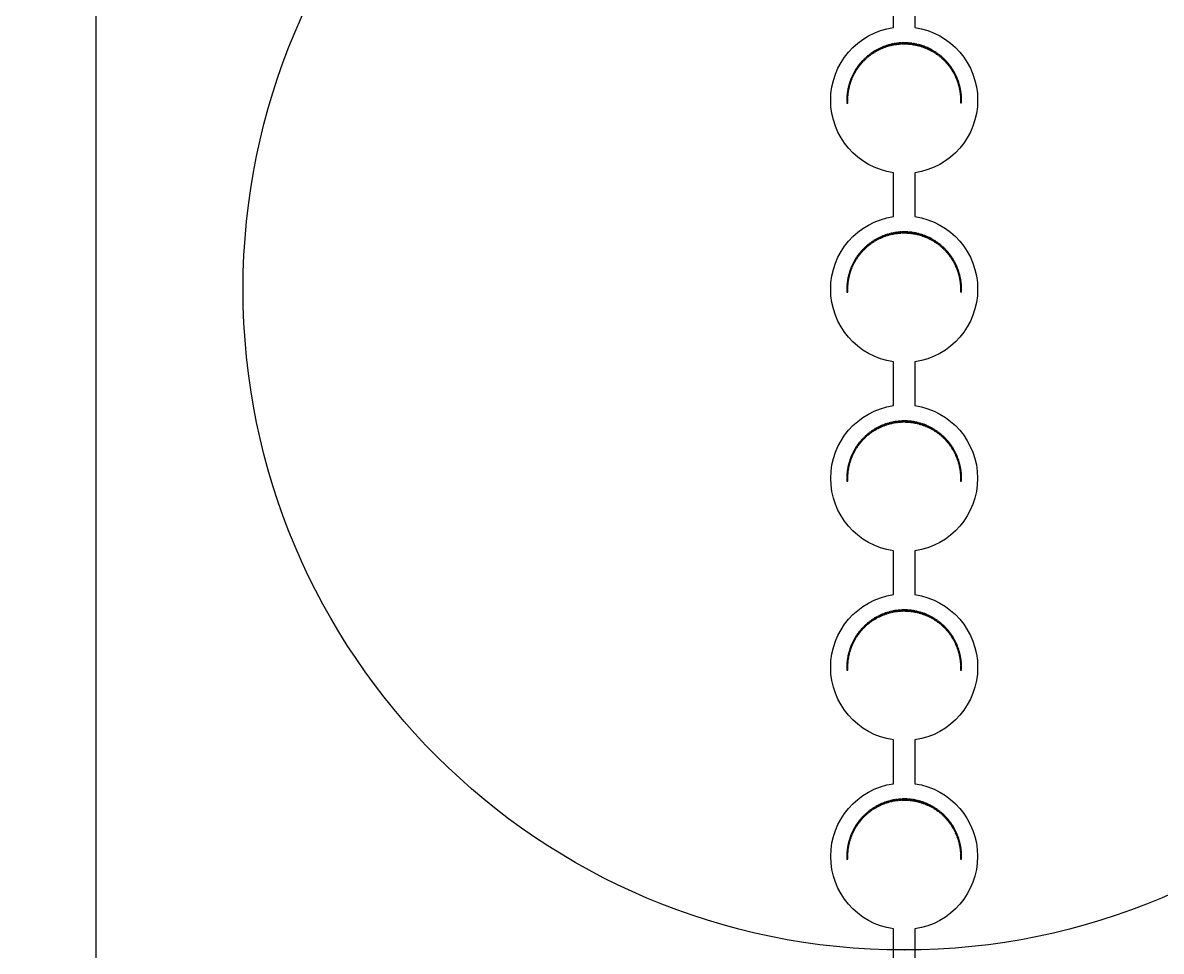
# Model space of a CAD drawing. Header units: inches. Extents: x -50 to 50, y -50 to 50.
# Drawn here: x -12 to 3.5, y 4 to 16.65 of the extents above; entities that cross this region are included whole.
import ezdxf

# ---------------------------------------------------------------- set-up
doc = ezdxf.new("R2010")
doc.units = ezdxf.units.IN
doc.header["$MEASUREMENT"] = 0

# ---------------------------------------------------------------- blocks, each defined once
blk = doc.blocks.new('*U33')
blk.add_lwpolyline([(0.781, -0.817), (0.781, -0.812), (0.766, -0.811), (0.766, -0.816), (0.781, -0.817)])
blk = doc.blocks.new('*U34')
at = {"color": 0, "linetype": 'ByBlock', "lineweight": -2, "transparency": 16777216}
for p, rotation in [((-106.977, -1.37), 92.76363844778466), ((-106.978, -1.36), 92.03053282972678), ((-106.978, -1.35), 91.29742721166934), ((-106.978, -1.34), 90.56432159361194), ((-106.978, -1.33), 89.83121597555404), ((-106.978, -1.32), 89.09811035749614), ((-106.978, -1.31), 88.36500473943921), ((-106.977, -1.3), 87.63189912138282), ((-106.977, -1.29), 86.8987935033259), ((-106.976, -1.28), 86.1656878852685), ((-106.976, -1.27), 85.43258226721107), ((-106.975, -1.26), 84.69947664915367), ((-106.974, -1.25), 83.96637103109576), ((-106.973, -1.24), 83.23326541303885), ((-106.971, -1.23), 82.50015979498195), ((-106.97, -1.221), 81.76705417692503), ((-106.969, -1.211), 81.03394855886812), ((-106.967, -1.201), 80.30084294081121), ((-106.965, -1.191), 79.5677373227543), ((-106.963, -1.181), 78.8346317046974), ((-106.961, -1.171), 78.10152608664048), ((-106.959, -1.162), 77.36842046858308), ((-106.957, -1.152), 76.63531485052516), ((-106.955, -1.142), 75.90220923246827), ((-106.952, -1.132), 75.16910361441084), ((-106.949, -1.123), 74.43599799635395), ((-106.947, -1.113), 73.70289237829653), ((-106.944, -1.104), 72.96978676023912), ((-106.941, -1.094), 72.23668114218171), ((-106.938, -1.085), 71.50357552412382), ((-106.934, -1.075), 70.7704699060654), ((-106.931, -1.066), 70.037364288008), ((-106.928, -1.056), 69.3042586699501), ((-106.924, -1.047), 68.57115305189218), ((-106.92, -1.038), 67.83804743383479), ((-106.917, -1.028), 67.10494181577688), ((-106.913, -1.019), 66.37183619771947), ((-106.909, -1.01), 65.63873057966305), ((-106.904, -1.001), 64.90562496160565), ((-106.9, -0.992), 64.17251934354725), ((-106.896, -0.983), 63.43941372548884), ((-106.891, -0.974), 62.70630810743094), ((-106.886, -0.965), 61.97320248937303), ((-106.882, -0.956), 61.24009687131563), ((-106.877, -0.948), 60.50699125325821), ((-106.872, -0.939), 59.77388563520131), ((-106.867, -0.93), 59.0407800171449), ((-106.862, -0.922), 58.30767439908749), ((-106.856, -0.913), 57.57456878102959), ((-106.851, -0.905), 56.84146316297218), ((-106.845, -0.897), 56.10835754491577), ((-106.84, -0.888), 55.37525192685787), ((-106.834, -0.88), 54.64214630879996), ((-106.828, -0.872), 53.90904069074206), ((-106.822, -0.864), 53.17593507268415), ((-106.816, -0.856), 52.44282945462624), ((-106.81, -0.848), 51.70972383656883), ((-106.804, -0.84), 50.97661821851193), ((-106.797, -0.833), 50.24351260045501), ((-106.791, -0.825), 49.51040698239711), ((-106.784, -0.817), 48.77730136433919), ((-106.778, -0.81), 48.04419574628228), ((-106.771, -0.803), 47.31109012822437), ((-106.764, -0.795), 46.57798451016648), ((-106.757, -0.788), 45.84487889210857), ((-106.75, -0.781), 45.11177327405068), ((-106.743, -0.774), 44.37866765599327), ((-106.736, -0.767), 43.64556203793536), ((-106.729, -0.76), 42.91245641987746), ((-106.721, -0.753), 42.17935080181955), ((-106.714, -0.747), 41.44624518376163), ((-106.706, -0.74), 40.71313956570373), ((-106.699, -0.734), 39.98003394764683), ((-106.691, -0.727), 39.24692832958892), ((-106.683, -0.721), 38.51382271153052), ((-106.675, -0.715), 37.78071709347311), ((-106.667, -0.709), 37.0476114754162), ((-106.659, -0.703), 36.31450585735881), ((-106.651, -0.697), 35.5814002393014), ((-106.643, -0.691), 34.84829462124348), ((-106.635, -0.685), 34.11518900318607), ((-106.627, -0.68), 33.38208338512819), ((-106.618, -0.674), 32.64897776707075), ((-106.61, -0.669), 31.91587214901386), ((-106.601, -0.664), 31.18276653095693), ((-106.593, -0.659), 30.44966091290004), ((-106.584, -0.654), 29.71655529484311), ((-106.575, -0.649), 28.98344967678523), ((-106.566, -0.644), 28.25034405867041), ((-106.558, -0.639), 27.51723844061301), ((-106.549, -0.635), 26.78413282255508), ((-106.54, -0.63), 26.05102720449767), ((-106.531, -0.626), 25.31792158644177), ((-106.522, -0.622), 24.58481596838436), ((-106.513, -0.618), 23.85171035032646), ((-106.503, -0.614), 23.11860473226955), ((-106.494, -0.61), 22.38549911421265), ((-106.485, -0.606), 21.65239349615571), ((-106.476, -0.602), 20.91928787809833), ((-106.466, -0.599), 20.18618226004092), ((-106.457, -0.596), 19.45307664198351), ((-106.447, -0.592), 18.71997102392558), ((-106.438, -0.589), 17.98686540586767), ((-106.428, -0.586), 17.25375978781079), ((-106.419, -0.583), 16.52065416975435), ((-106.409, -0.58), 15.78754855169748), ((-106.4, -0.578), 15.05444293363953), ((-106.39, -0.575), 14.32133731558164), ((-106.38, -0.573), 13.58823169752423), ((-106.37, -0.571), 12.85512607946684), ((-106.361, -0.568), 12.12202046140943), ((-106.351, -0.566), 11.38891484335203), ((-106.341, -0.564), 10.6558092252951), ((-106.331, -0.563), 9.922703607237699), ((-106.321, -0.561), 9.189597989180287), ((-106.311, -0.559), 8.456492371122893), ((-106.302, -0.558), 7.723386753065977), ((-106.292, -0.557), 6.99028113500854), ((-106.282, -0.556), 6.257175516950705), ((-106.272, -0.555), 5.524069898893213), ((-106.182, -0.551), 358.9261193363789), ((-106.172, -0.551), 358.1930137183214), ((-106.262, -0.554), 4.7909642808358), ((-106.252, -0.553), 4.057858662778916), ((-106.202, -0.551), 0.3923305724928487), ((-106.192, -0.551), 359.6592249544369), ((-106.242, -0.552), 3.324753044722432), ((-106.232, -0.552), 2.591647426665455), ((-106.222, -0.551), 1.858541808608113), ((-106.212, -0.551), 1.125436190550572), ((-106.004, -0.575), 345.7302182113497), ((-106.014, -0.573), 346.4633238294077), ((-106.023, -0.57), 347.1964294474651), ((-106.033, -0.568), 347.9295350655219), ((-106.043, -0.566), 348.6626406835788), ((-106.053, -0.564), 349.3957463016358), ((-106.063, -0.563), 350.1288519196932), ((-106.072, -0.561), 350.8619575377501), ((-106.082, -0.559), 351.595063155807), ((-106.092, -0.558), 352.3281687738644), ((-106.102, -0.557), 353.0612743919219), ((-106.112, -0.556), 353.7943800099793), ((-106.122, -0.554), 354.5274856280357), ((-106.132, -0.554), 355.2605912460926), ((-106.142, -0.553), 355.9936968641496), ((-106.152, -0.552), 356.7268024822065), ((-106.162, -0.552), 357.4599081002634), ((-105.845, -0.634), 333.2674227043167), ((-105.854, -0.63), 334.0005283223731), ((-105.863, -0.626), 334.7336339404296), ((-105.872, -0.621), 335.466739558486), ((-105.881, -0.617), 336.1998451766014), ((-105.89, -0.613), 336.9329507946592), ((-105.9, -0.61), 337.6660564127172), ((-105.909, -0.606), 338.3991620307747), ((-105.918, -0.602), 339.132267648832), ((-105.928, -0.599), 339.8653732668889), ((-105.937, -0.595), 340.5984788849453), ((-105.946, -0.592), 341.3315845030028), ((-105.956, -0.589), 342.0646901210607), ((-105.965, -0.586), 342.7977957391191), ((-105.975, -0.583), 343.530901357177), ((-105.985, -0.58), 344.2640069752344), ((-105.994, -0.578), 344.9971125932923), ((-105.687, -0.74), 319.338415961227), ((-105.695, -0.733), 320.0715215792844), ((-105.703, -0.727), 320.8046271973423), ((-105.71, -0.721), 321.5377328154001), ((-105.718, -0.714), 322.2708384334571), ((-105.726, -0.708), 323.0039440515146), ((-105.734, -0.702), 323.7370496695725), ((-105.742, -0.696), 324.4701552876303), ((-105.751, -0.691), 325.2032609056882), ((-105.759, -0.685), 325.9363665237461), ((-105.767, -0.679), 326.669472141804), ((-105.776, -0.674), 327.4025777598609), ((-105.784, -0.669), 328.1356833779179), ((-105.792, -0.663), 328.8687889959748), ((-105.801, -0.658), 329.6018946140321), ((-105.81, -0.653), 330.3350002320896), ((-105.818, -0.648), 331.068105850146), ((-105.827, -0.644), 331.8012114682034), ((-105.836, -0.639), 332.5343170862604), ((-105.517, -0.947), 299.5445642736695), ((-105.522, -0.938), 300.2776698917274), ((-105.527, -0.93), 301.0107755097853), ((-105.532, -0.921), 301.7438811278423), ((-105.537, -0.913), 302.4769867459001), ((-105.543, -0.904), 303.210092363957), ((-105.548, -0.896), 303.9431979820139), ((-105.554, -0.888), 304.6763036000713), ((-105.56, -0.88), 305.4094092181297), ((-105.565, -0.872), 306.1425148361876), ((-105.571, -0.863), 306.8756204542451), ((-105.577, -0.856), 307.608726072303), ((-105.584, -0.848), 308.3418316903604), ((-105.59, -0.84), 309.0749373084173), ((-105.596, -0.832), 309.8080429264742), ((-105.603, -0.824), 310.5411485445321), ((-105.609, -0.817), 311.274254162591), ((-105.616, -0.809), 312.0073597806489), ((-105.623, -0.802), 312.7404653987063), ((-105.629, -0.795), 313.4735710167643), ((-105.636, -0.788), 314.2066766348221), ((-105.643, -0.78), 314.93978225288), ((-105.65, -0.773), 315.6728878709379), ((-105.658, -0.766), 316.4059934889959), ((-105.665, -0.76), 317.1390991070538), ((-105.672, -0.753), 317.8722047251122), ((-105.68, -0.746), 318.6053103431701), ((-105.416, -1.369), 267.2879170790844), ((-105.415, -1.359), 268.0210226971423), ((-105.415, -1.349), 268.7541283151992), ((-105.415, -1.339), 269.4872339332561), ((-105.415, -1.329), 270.2203395513135), ((-105.415, -1.319), 270.9534451693714), ((-105.415, -1.309), 271.6865507874298), ((-105.416, -1.299), 272.4196564055449), ((-105.416, -1.289), 273.1527620236018), ((-105.417, -1.28), 273.8858676416592), ((-105.418, -1.27), 274.6189732597167), ((-105.418, -1.26), 275.3520788777745), ((-105.419, -1.25), 276.0851844958319), ((-105.421, -1.24), 276.8182901138893), ((-105.422, -1.23), 277.5513957319467), ((-105.423, -1.22), 278.2845013500042), ((-105.425, -1.21), 279.0176069680621), ((-105.426, -1.2), 279.750712586119), ((-105.428, -1.19), 280.4838182041753), ((-105.43, -1.18), 281.2169238222323), ((-105.432, -1.171), 281.9500294402892), ((-105.434, -1.161), 282.6831350583462), ((-105.436, -1.151), 283.416240676403), ((-105.439, -1.141), 284.1493462944599), ((-105.441, -1.132), 284.8824519125174), ((-105.444, -1.122), 285.6155575305743), ((-105.447, -1.112), 286.3486631486307), ((-105.449, -1.103), 287.0817687666876), ((-105.452, -1.093), 287.8148743847455), ((-105.456, -1.084), 288.5479800028024), ((-105.459, -1.074), 289.2810856208594), ((-105.462, -1.065), 290.0141912389177), ((-105.466, -1.056), 290.7472968569761), ((-105.469, -1.046), 291.480402475034), ((-105.473, -1.037), 292.2135080930914), ((-105.477, -1.028), 292.9466137111488), ((-105.481, -1.019), 293.6797193292067), ((-105.485, -1.009), 294.4128249472647), ((-105.489, -1), 295.1459305653225), ((-105.493, -0.991), 295.8790361833805), ((-105.498, -0.982), 296.6121418014379), ((-105.502, -0.973), 297.3452474194953), ((-105.507, -0.965), 298.0783530375542), ((-105.512, -0.956), 298.8114586556121)]:
    blk.add_blockref('*U33', p, dxfattribs=dict(at, rotation=rotation))
blk = doc.blocks.new('*U40')
blk.add_lwpolyline([(0.781, -0.817), (0.781, -0.812), (0.766, -0.811), (0.766, -0.816), (0.781, -0.817)])
blk = doc.blocks.new('*U41')
at = {"color": 0, "linetype": 'ByBlock', "lineweight": -2, "transparency": 16777216}
for p, rotation in [((-106.977, -1.37), 92.76363844778466), ((-106.978, -1.36), 92.03053282972678), ((-106.978, -1.35), 91.29742721166934), ((-106.978, -1.34), 90.56432159361194), ((-106.978, -1.33), 89.83121597555404), ((-106.978, -1.32), 89.09811035749614), ((-106.978, -1.31), 88.36500473943921), ((-106.977, -1.3), 87.63189912138282), ((-106.977, -1.29), 86.8987935033259), ((-106.976, -1.28), 86.1656878852685), ((-106.976, -1.27), 85.43258226721107), ((-106.975, -1.26), 84.69947664915367), ((-106.974, -1.25), 83.96637103109576), ((-106.973, -1.24), 83.23326541303885), ((-106.971, -1.23), 82.50015979498195), ((-106.97, -1.221), 81.76705417692503), ((-106.969, -1.211), 81.03394855886812), ((-106.967, -1.201), 80.30084294081121), ((-106.965, -1.191), 79.5677373227543), ((-106.963, -1.181), 78.8346317046974), ((-106.961, -1.171), 78.10152608664048), ((-106.959, -1.162), 77.36842046858308), ((-106.957, -1.152), 76.63531485052516), ((-106.955, -1.142), 75.90220923246827), ((-106.952, -1.132), 75.16910361441084), ((-106.949, -1.123), 74.43599799635395), ((-106.947, -1.113), 73.70289237829653), ((-106.944, -1.104), 72.96978676023912), ((-106.941, -1.094), 72.23668114218171), ((-106.938, -1.085), 71.50357552412382), ((-106.934, -1.075), 70.7704699060654), ((-106.931, -1.066), 70.037364288008), ((-106.928, -1.056), 69.3042586699501), ((-106.924, -1.047), 68.57115305189218), ((-106.92, -1.038), 67.83804743383479), ((-106.917, -1.028), 67.10494181577688), ((-106.913, -1.019), 66.37183619771947), ((-106.909, -1.01), 65.63873057966305), ((-106.904, -1.001), 64.90562496160565), ((-106.9, -0.992), 64.17251934354725), ((-106.896, -0.983), 63.43941372548884), ((-106.891, -0.974), 62.70630810743094), ((-106.886, -0.965), 61.97320248937303), ((-106.882, -0.956), 61.24009687131563), ((-106.877, -0.948), 60.50699125325821), ((-106.872, -0.939), 59.77388563520131), ((-106.867, -0.93), 59.0407800171449), ((-106.862, -0.922), 58.30767439908749), ((-106.856, -0.913), 57.57456878102959), ((-106.851, -0.905), 56.84146316297218), ((-106.845, -0.897), 56.10835754491577), ((-106.84, -0.888), 55.37525192685787), ((-106.834, -0.88), 54.64214630879996), ((-106.828, -0.872), 53.90904069074206), ((-106.822, -0.864), 53.17593507268415), ((-106.816, -0.856), 52.44282945462624), ((-106.81, -0.848), 51.70972383656883), ((-106.804, -0.84), 50.97661821851193), ((-106.797, -0.833), 50.24351260045501), ((-106.791, -0.825), 49.51040698239711), ((-106.784, -0.817), 48.77730136433919), ((-106.778, -0.81), 48.04419574628228), ((-106.771, -0.803), 47.31109012822437), ((-106.764, -0.795), 46.57798451016648), ((-106.757, -0.788), 45.84487889210857), ((-106.75, -0.781), 45.11177327405068), ((-106.743, -0.774), 44.37866765599327), ((-106.736, -0.767), 43.64556203793536), ((-106.729, -0.76), 42.91245641987746), ((-106.721, -0.753), 42.17935080181955), ((-106.714, -0.747), 41.44624518376163), ((-106.706, -0.74), 40.71313956570373), ((-106.699, -0.734), 39.98003394764683), ((-106.691, -0.727), 39.24692832958892), ((-106.683, -0.721), 38.51382271153052), ((-106.675, -0.715), 37.78071709347311), ((-106.667, -0.709), 37.0476114754162), ((-106.659, -0.703), 36.31450585735881), ((-106.651, -0.697), 35.5814002393014), ((-106.643, -0.691), 34.84829462124348), ((-106.635, -0.685), 34.11518900318607), ((-106.627, -0.68), 33.38208338512819), ((-106.618, -0.674), 32.64897776707075), ((-106.61, -0.669), 31.91587214901386), ((-106.601, -0.664), 31.18276653095693), ((-106.593, -0.659), 30.44966091290004), ((-106.584, -0.654), 29.71655529484311), ((-106.575, -0.649), 28.98344967678523), ((-106.566, -0.644), 28.25034405867041), ((-106.558, -0.639), 27.51723844061301), ((-106.549, -0.635), 26.78413282255508), ((-106.54, -0.63), 26.05102720449767), ((-106.531, -0.626), 25.31792158644177), ((-106.522, -0.622), 24.58481596838436), ((-106.513, -0.618), 23.85171035032646), ((-106.503, -0.614), 23.11860473226955), ((-106.494, -0.61), 22.38549911421265), ((-106.485, -0.606), 21.65239349615571), ((-106.476, -0.602), 20.91928787809833), ((-106.466, -0.599), 20.18618226004092), ((-106.457, -0.596), 19.45307664198351), ((-106.447, -0.592), 18.71997102392558), ((-106.438, -0.589), 17.98686540586767), ((-106.428, -0.586), 17.25375978781079), ((-106.419, -0.583), 16.52065416975435), ((-106.409, -0.58), 15.78754855169748), ((-106.4, -0.578), 15.05444293363953), ((-106.39, -0.575), 14.32133731558164), ((-106.38, -0.573), 13.58823169752423), ((-106.37, -0.571), 12.85512607946684), ((-106.361, -0.568), 12.12202046140943), ((-106.351, -0.566), 11.38891484335203), ((-106.341, -0.564), 10.6558092252951), ((-106.331, -0.563), 9.922703607237699), ((-106.321, -0.561), 9.189597989180287), ((-106.311, -0.559), 8.456492371122893), ((-106.302, -0.558), 7.723386753065977), ((-106.292, -0.557), 6.99028113500854), ((-106.282, -0.556), 6.257175516950705), ((-106.272, -0.555), 5.524069898893213), ((-106.182, -0.551), 358.9261193363789), ((-106.172, -0.551), 358.1930137183214), ((-106.262, -0.554), 4.7909642808358), ((-106.252, -0.553), 4.057858662778916), ((-106.202, -0.551), 0.3923305724928487), ((-106.192, -0.551), 359.6592249544369), ((-106.242, -0.552), 3.324753044722432), ((-106.232, -0.552), 2.591647426665455), ((-106.222, -0.551), 1.858541808608113), ((-106.212, -0.551), 1.125436190550572), ((-106.004, -0.575), 345.7302182113497), ((-106.014, -0.573), 346.4633238294077), ((-106.023, -0.57), 347.1964294474651), ((-106.033, -0.568), 347.9295350655219), ((-106.043, -0.566), 348.6626406835788), ((-106.053, -0.564), 349.3957463016358), ((-106.063, -0.563), 350.1288519196932), ((-106.072, -0.561), 350.8619575377501), ((-106.082, -0.559), 351.595063155807), ((-106.092, -0.558), 352.3281687738644), ((-106.102, -0.557), 353.0612743919219), ((-106.112, -0.556), 353.7943800099793), ((-106.122, -0.554), 354.5274856280357), ((-106.132, -0.554), 355.2605912460926), ((-106.142, -0.553), 355.9936968641496), ((-106.152, -0.552), 356.7268024822065), ((-106.162, -0.552), 357.4599081002634), ((-105.845, -0.634), 333.2674227043167), ((-105.854, -0.63), 334.0005283223731), ((-105.863, -0.626), 334.7336339404296), ((-105.872, -0.621), 335.466739558486), ((-105.881, -0.617), 336.1998451766014), ((-105.89, -0.613), 336.9329507946592), ((-105.9, -0.61), 337.6660564127172), ((-105.909, -0.606), 338.3991620307747), ((-105.918, -0.602), 339.132267648832), ((-105.928, -0.599), 339.8653732668889), ((-105.937, -0.595), 340.5984788849453), ((-105.946, -0.592), 341.3315845030028), ((-105.956, -0.589), 342.0646901210607), ((-105.965, -0.586), 342.7977957391191), ((-105.975, -0.583), 343.530901357177), ((-105.985, -0.58), 344.2640069752344), ((-105.994, -0.578), 344.9971125932923), ((-105.687, -0.74), 319.338415961227), ((-105.695, -0.733), 320.0715215792844), ((-105.703, -0.727), 320.8046271973423), ((-105.71, -0.721), 321.5377328154001), ((-105.718, -0.714), 322.2708384334571), ((-105.726, -0.708), 323.0039440515146), ((-105.734, -0.702), 323.7370496695725), ((-105.742, -0.696), 324.4701552876303), ((-105.751, -0.691), 325.2032609056882), ((-105.759, -0.685), 325.9363665237461), ((-105.767, -0.679), 326.669472141804), ((-105.776, -0.674), 327.4025777598609), ((-105.784, -0.669), 328.1356833779179), ((-105.792, -0.663), 328.8687889959748), ((-105.801, -0.658), 329.6018946140321), ((-105.81, -0.653), 330.3350002320896), ((-105.818, -0.648), 331.068105850146), ((-105.827, -0.644), 331.8012114682034), ((-105.836, -0.639), 332.5343170862604), ((-105.517, -0.947), 299.5445642736695), ((-105.522, -0.938), 300.2776698917274), ((-105.527, -0.93), 301.0107755097853), ((-105.532, -0.921), 301.7438811278423), ((-105.537, -0.913), 302.4769867459001), ((-105.543, -0.904), 303.210092363957), ((-105.548, -0.896), 303.9431979820139), ((-105.554, -0.888), 304.6763036000713), ((-105.56, -0.88), 305.4094092181297), ((-105.565, -0.872), 306.1425148361876), ((-105.571, -0.863), 306.8756204542451), ((-105.577, -0.856), 307.608726072303), ((-105.584, -0.848), 308.3418316903604), ((-105.59, -0.84), 309.0749373084173), ((-105.596, -0.832), 309.8080429264742), ((-105.603, -0.824), 310.5411485445321), ((-105.609, -0.817), 311.274254162591), ((-105.616, -0.809), 312.0073597806489), ((-105.623, -0.802), 312.7404653987063), ((-105.629, -0.795), 313.4735710167643), ((-105.636, -0.788), 314.2066766348221), ((-105.643, -0.78), 314.93978225288), ((-105.65, -0.773), 315.6728878709379), ((-105.658, -0.766), 316.4059934889959), ((-105.665, -0.76), 317.1390991070538), ((-105.672, -0.753), 317.8722047251122), ((-105.68, -0.746), 318.6053103431701), ((-105.416, -1.369), 267.2879170790844), ((-105.415, -1.359), 268.0210226971423), ((-105.415, -1.349), 268.7541283151992), ((-105.415, -1.339), 269.4872339332561), ((-105.415, -1.329), 270.2203395513135), ((-105.415, -1.319), 270.9534451693714), ((-105.415, -1.309), 271.6865507874298), ((-105.416, -1.299), 272.4196564055449), ((-105.416, -1.289), 273.1527620236018), ((-105.417, -1.28), 273.8858676416592), ((-105.418, -1.27), 274.6189732597167), ((-105.418, -1.26), 275.3520788777745), ((-105.419, -1.25), 276.0851844958319), ((-105.421, -1.24), 276.8182901138893), ((-105.422, -1.23), 277.5513957319467), ((-105.423, -1.22), 278.2845013500042), ((-105.425, -1.21), 279.0176069680621), ((-105.426, -1.2), 279.750712586119), ((-105.428, -1.19), 280.4838182041753), ((-105.43, -1.18), 281.2169238222323), ((-105.432, -1.171), 281.9500294402892), ((-105.434, -1.161), 282.6831350583462), ((-105.436, -1.151), 283.416240676403), ((-105.439, -1.141), 284.1493462944599), ((-105.441, -1.132), 284.8824519125174), ((-105.444, -1.122), 285.6155575305743), ((-105.447, -1.112), 286.3486631486307), ((-105.449, -1.103), 287.0817687666876), ((-105.452, -1.093), 287.8148743847455), ((-105.456, -1.084), 288.5479800028024), ((-105.459, -1.074), 289.2810856208594), ((-105.462, -1.065), 290.0141912389177), ((-105.466, -1.056), 290.7472968569761), ((-105.469, -1.046), 291.480402475034), ((-105.473, -1.037), 292.2135080930914), ((-105.477, -1.028), 292.9466137111488), ((-105.481, -1.019), 293.6797193292067), ((-105.485, -1.009), 294.4128249472647), ((-105.489, -1), 295.1459305653225), ((-105.493, -0.991), 295.8790361833805), ((-105.498, -0.982), 296.6121418014379), ((-105.502, -0.973), 297.3452474194953), ((-105.507, -0.965), 298.0783530375542), ((-105.512, -0.956), 298.8114586556121)]:
    blk.add_blockref('*U40', p, dxfattribs=dict(at, rotation=rotation))
blk = doc.blocks.new('*U48')
blk.add_lwpolyline([(0.781, -0.817), (0.781, -0.812), (0.766, -0.811), (0.766, -0.816), (0.781, -0.817)])
blk = doc.blocks.new('*U50')
at = {"color": 0, "linetype": 'ByBlock', "lineweight": -2, "transparency": 16777216}
for p, rotation in [((-106.977, -1.37), 92.76363844778466), ((-106.978, -1.36), 92.03053282972678), ((-106.978, -1.35), 91.29742721166934), ((-106.978, -1.34), 90.56432159361194), ((-106.978, -1.33), 89.83121597555404), ((-106.978, -1.32), 89.09811035749614), ((-106.978, -1.31), 88.36500473943921), ((-106.977, -1.3), 87.63189912138282), ((-106.977, -1.29), 86.8987935033259), ((-106.976, -1.28), 86.1656878852685), ((-106.976, -1.27), 85.43258226721107), ((-106.975, -1.26), 84.69947664915367), ((-106.974, -1.25), 83.96637103109576), ((-106.973, -1.24), 83.23326541303885), ((-106.971, -1.23), 82.50015979498195), ((-106.97, -1.221), 81.76705417692503), ((-106.969, -1.211), 81.03394855886812), ((-106.967, -1.201), 80.30084294081121), ((-106.965, -1.191), 79.5677373227543), ((-106.963, -1.181), 78.8346317046974), ((-106.961, -1.171), 78.10152608664048), ((-106.959, -1.162), 77.36842046858308), ((-106.957, -1.152), 76.63531485052516), ((-106.955, -1.142), 75.90220923246827), ((-106.952, -1.132), 75.16910361441084), ((-106.949, -1.123), 74.43599799635395), ((-106.947, -1.113), 73.70289237829653), ((-106.944, -1.104), 72.96978676023912), ((-106.941, -1.094), 72.23668114218171), ((-106.938, -1.085), 71.50357552412382), ((-106.934, -1.075), 70.7704699060654), ((-106.931, -1.066), 70.037364288008), ((-106.928, -1.056), 69.3042586699501), ((-106.924, -1.047), 68.57115305189218), ((-106.92, -1.038), 67.83804743383479), ((-106.917, -1.028), 67.10494181577688), ((-106.913, -1.019), 66.37183619771947), ((-106.909, -1.01), 65.63873057966305), ((-106.904, -1.001), 64.90562496160565), ((-106.9, -0.992), 64.17251934354725), ((-106.896, -0.983), 63.43941372548884), ((-106.891, -0.974), 62.70630810743094), ((-106.886, -0.965), 61.97320248937303), ((-106.882, -0.956), 61.24009687131563), ((-106.877, -0.948), 60.50699125325821), ((-106.872, -0.939), 59.77388563520131), ((-106.867, -0.93), 59.0407800171449), ((-106.862, -0.922), 58.30767439908749), ((-106.856, -0.913), 57.57456878102959), ((-106.851, -0.905), 56.84146316297218), ((-106.845, -0.897), 56.10835754491577), ((-106.84, -0.888), 55.37525192685787), ((-106.834, -0.88), 54.64214630879996), ((-106.828, -0.872), 53.90904069074206), ((-106.822, -0.864), 53.17593507268415), ((-106.816, -0.856), 52.44282945462624), ((-106.81, -0.848), 51.70972383656883), ((-106.804, -0.84), 50.97661821851193), ((-106.797, -0.833), 50.24351260045501), ((-106.791, -0.825), 49.51040698239711), ((-106.784, -0.817), 48.77730136433919), ((-106.778, -0.81), 48.04419574628228), ((-106.771, -0.803), 47.31109012822437), ((-106.764, -0.795), 46.57798451016648), ((-106.757, -0.788), 45.84487889210857), ((-106.75, -0.781), 45.11177327405068), ((-106.743, -0.774), 44.37866765599327), ((-106.736, -0.767), 43.64556203793536), ((-106.729, -0.76), 42.91245641987746), ((-106.721, -0.753), 42.17935080181955), ((-106.714, -0.747), 41.44624518376163), ((-106.706, -0.74), 40.71313956570373), ((-106.699, -0.734), 39.98003394764683), ((-106.691, -0.727), 39.24692832958892), ((-106.683, -0.721), 38.51382271153052), ((-106.675, -0.715), 37.78071709347311), ((-106.667, -0.709), 37.0476114754162), ((-106.659, -0.703), 36.31450585735881), ((-106.651, -0.697), 35.5814002393014), ((-106.643, -0.691), 34.84829462124348), ((-106.635, -0.685), 34.11518900318607), ((-106.627, -0.68), 33.38208338512819), ((-106.618, -0.674), 32.64897776707075), ((-106.61, -0.669), 31.91587214901386), ((-106.601, -0.664), 31.18276653095693), ((-106.593, -0.659), 30.44966091290004), ((-106.584, -0.654), 29.71655529484311), ((-106.575, -0.649), 28.98344967678523), ((-106.566, -0.644), 28.25034405867041), ((-106.558, -0.639), 27.51723844061301), ((-106.549, -0.635), 26.78413282255508), ((-106.54, -0.63), 26.05102720449767), ((-106.531, -0.626), 25.31792158644177), ((-106.522, -0.622), 24.58481596838436), ((-106.513, -0.618), 23.85171035032646), ((-106.503, -0.614), 23.11860473226955), ((-106.494, -0.61), 22.38549911421265), ((-106.485, -0.606), 21.65239349615571), ((-106.476, -0.602), 20.91928787809833), ((-106.466, -0.599), 20.18618226004092), ((-106.457, -0.596), 19.45307664198351), ((-106.447, -0.592), 18.71997102392558), ((-106.438, -0.589), 17.98686540586767), ((-106.428, -0.586), 17.25375978781079), ((-106.419, -0.583), 16.52065416975435), ((-106.409, -0.58), 15.78754855169748), ((-106.4, -0.578), 15.05444293363953), ((-106.39, -0.575), 14.32133731558164), ((-106.38, -0.573), 13.58823169752423), ((-106.37, -0.571), 12.85512607946684), ((-106.361, -0.568), 12.12202046140943), ((-106.351, -0.566), 11.38891484335203), ((-106.341, -0.564), 10.6558092252951), ((-106.331, -0.563), 9.922703607237699), ((-106.321, -0.561), 9.189597989180287), ((-106.311, -0.559), 8.456492371122893), ((-106.302, -0.558), 7.723386753065977), ((-106.292, -0.557), 6.99028113500854), ((-106.282, -0.556), 6.257175516950705), ((-106.272, -0.555), 5.524069898893213), ((-106.182, -0.551), 358.9261193363789), ((-106.172, -0.551), 358.1930137183214), ((-106.262, -0.554), 4.7909642808358), ((-106.252, -0.553), 4.057858662778916), ((-106.202, -0.551), 0.3923305724928487), ((-106.192, -0.551), 359.6592249544369), ((-106.242, -0.552), 3.324753044722432), ((-106.232, -0.552), 2.591647426665455), ((-106.222, -0.551), 1.858541808608113), ((-106.212, -0.551), 1.125436190550572), ((-106.004, -0.575), 345.7302182113497), ((-106.014, -0.573), 346.4633238294077), ((-106.023, -0.57), 347.1964294474651), ((-106.033, -0.568), 347.9295350655219), ((-106.043, -0.566), 348.6626406835788), ((-106.053, -0.564), 349.3957463016358), ((-106.063, -0.563), 350.1288519196932), ((-106.072, -0.561), 350.8619575377501), ((-106.082, -0.559), 351.595063155807), ((-106.092, -0.558), 352.3281687738644), ((-106.102, -0.557), 353.0612743919219), ((-106.112, -0.556), 353.7943800099793), ((-106.122, -0.554), 354.5274856280357), ((-106.132, -0.554), 355.2605912460926), ((-106.142, -0.553), 355.9936968641496), ((-106.152, -0.552), 356.7268024822065), ((-106.162, -0.552), 357.4599081002634), ((-105.845, -0.634), 333.2674227043167), ((-105.854, -0.63), 334.0005283223731), ((-105.863, -0.626), 334.7336339404296), ((-105.872, -0.621), 335.466739558486), ((-105.881, -0.617), 336.1998451766014), ((-105.89, -0.613), 336.9329507946592), ((-105.9, -0.61), 337.6660564127172), ((-105.909, -0.606), 338.3991620307747), ((-105.918, -0.602), 339.132267648832), ((-105.928, -0.599), 339.8653732668889), ((-105.937, -0.595), 340.5984788849453), ((-105.946, -0.592), 341.3315845030028), ((-105.956, -0.589), 342.0646901210607), ((-105.965, -0.586), 342.7977957391191), ((-105.975, -0.583), 343.530901357177), ((-105.985, -0.58), 344.2640069752344), ((-105.994, -0.578), 344.9971125932923), ((-105.687, -0.74), 319.338415961227), ((-105.695, -0.733), 320.0715215792844), ((-105.703, -0.727), 320.8046271973423), ((-105.71, -0.721), 321.5377328154001), ((-105.718, -0.714), 322.2708384334571), ((-105.726, -0.708), 323.0039440515146), ((-105.734, -0.702), 323.7370496695725), ((-105.742, -0.696), 324.4701552876303), ((-105.751, -0.691), 325.2032609056882), ((-105.759, -0.685), 325.9363665237461), ((-105.767, -0.679), 326.669472141804), ((-105.776, -0.674), 327.4025777598609), ((-105.784, -0.669), 328.1356833779179), ((-105.792, -0.663), 328.8687889959748), ((-105.801, -0.658), 329.6018946140321), ((-105.81, -0.653), 330.3350002320896), ((-105.818, -0.648), 331.068105850146), ((-105.827, -0.644), 331.8012114682034), ((-105.836, -0.639), 332.5343170862604), ((-105.517, -0.947), 299.5445642736695), ((-105.522, -0.938), 300.2776698917274), ((-105.527, -0.93), 301.0107755097853), ((-105.532, -0.921), 301.7438811278423), ((-105.537, -0.913), 302.4769867459001), ((-105.543, -0.904), 303.210092363957), ((-105.548, -0.896), 303.9431979820139), ((-105.554, -0.888), 304.6763036000713), ((-105.56, -0.88), 305.4094092181297), ((-105.565, -0.872), 306.1425148361876), ((-105.571, -0.863), 306.8756204542451), ((-105.577, -0.856), 307.608726072303), ((-105.584, -0.848), 308.3418316903604), ((-105.59, -0.84), 309.0749373084173), ((-105.596, -0.832), 309.8080429264742), ((-105.603, -0.824), 310.5411485445321), ((-105.609, -0.817), 311.274254162591), ((-105.616, -0.809), 312.0073597806489), ((-105.623, -0.802), 312.7404653987063), ((-105.629, -0.795), 313.4735710167643), ((-105.636, -0.788), 314.2066766348221), ((-105.643, -0.78), 314.93978225288), ((-105.65, -0.773), 315.6728878709379), ((-105.658, -0.766), 316.4059934889959), ((-105.665, -0.76), 317.1390991070538), ((-105.672, -0.753), 317.8722047251122), ((-105.68, -0.746), 318.6053103431701), ((-105.416, -1.369), 267.2879170790844), ((-105.415, -1.359), 268.0210226971423), ((-105.415, -1.349), 268.7541283151992), ((-105.415, -1.339), 269.4872339332561), ((-105.415, -1.329), 270.2203395513135), ((-105.415, -1.319), 270.9534451693714), ((-105.415, -1.309), 271.6865507874298), ((-105.416, -1.299), 272.4196564055449), ((-105.416, -1.289), 273.1527620236018), ((-105.417, -1.28), 273.8858676416592), ((-105.418, -1.27), 274.6189732597167), ((-105.418, -1.26), 275.3520788777745), ((-105.419, -1.25), 276.0851844958319), ((-105.421, -1.24), 276.8182901138893), ((-105.422, -1.23), 277.5513957319467), ((-105.423, -1.22), 278.2845013500042), ((-105.425, -1.21), 279.0176069680621), ((-105.426, -1.2), 279.750712586119), ((-105.428, -1.19), 280.4838182041753), ((-105.43, -1.18), 281.2169238222323), ((-105.432, -1.171), 281.9500294402892), ((-105.434, -1.161), 282.6831350583462), ((-105.436, -1.151), 283.416240676403), ((-105.439, -1.141), 284.1493462944599), ((-105.441, -1.132), 284.8824519125174), ((-105.444, -1.122), 285.6155575305743), ((-105.447, -1.112), 286.3486631486307), ((-105.449, -1.103), 287.0817687666876), ((-105.452, -1.093), 287.8148743847455), ((-105.456, -1.084), 288.5479800028024), ((-105.459, -1.074), 289.2810856208594), ((-105.462, -1.065), 290.0141912389177), ((-105.466, -1.056), 290.7472968569761), ((-105.469, -1.046), 291.480402475034), ((-105.473, -1.037), 292.2135080930914), ((-105.477, -1.028), 292.9466137111488), ((-105.481, -1.019), 293.6797193292067), ((-105.485, -1.009), 294.4128249472647), ((-105.489, -1), 295.1459305653225), ((-105.493, -0.991), 295.8790361833805), ((-105.498, -0.982), 296.6121418014379), ((-105.502, -0.973), 297.3452474194953), ((-105.507, -0.965), 298.0783530375542), ((-105.512, -0.956), 298.8114586556121)]:
    blk.add_blockref('*U48', p, dxfattribs=dict(at, rotation=rotation))
blk = doc.blocks.new('*U51')
blk.add_lwpolyline([(0.781, -0.817), (0.781, -0.812), (0.766, -0.811), (0.766, -0.816), (0.781, -0.817)])
blk = doc.blocks.new('*U52')
at = {"color": 0, "linetype": 'ByBlock', "lineweight": -2, "transparency": 16777216}
for p, rotation in [((-106.977, -1.37), 92.76363844778466), ((-106.978, -1.36), 92.03053282972678), ((-106.978, -1.35), 91.29742721166934), ((-106.978, -1.34), 90.56432159361194), ((-106.978, -1.33), 89.83121597555404), ((-106.978, -1.32), 89.09811035749614), ((-106.978, -1.31), 88.36500473943921), ((-106.977, -1.3), 87.63189912138282), ((-106.977, -1.29), 86.8987935033259), ((-106.976, -1.28), 86.1656878852685), ((-106.976, -1.27), 85.43258226721107), ((-106.975, -1.26), 84.69947664915367), ((-106.974, -1.25), 83.96637103109576), ((-106.973, -1.24), 83.23326541303885), ((-106.971, -1.23), 82.50015979498195), ((-106.97, -1.221), 81.76705417692503), ((-106.969, -1.211), 81.03394855886812), ((-106.967, -1.201), 80.30084294081121), ((-106.965, -1.191), 79.5677373227543), ((-106.963, -1.181), 78.8346317046974), ((-106.961, -1.171), 78.10152608664048), ((-106.959, -1.162), 77.36842046858308), ((-106.957, -1.152), 76.63531485052516), ((-106.955, -1.142), 75.90220923246827), ((-106.952, -1.132), 75.16910361441084), ((-106.949, -1.123), 74.43599799635395), ((-106.947, -1.113), 73.70289237829653), ((-106.944, -1.104), 72.96978676023912), ((-106.941, -1.094), 72.23668114218171), ((-106.938, -1.085), 71.50357552412382), ((-106.934, -1.075), 70.7704699060654), ((-106.931, -1.066), 70.037364288008), ((-106.928, -1.056), 69.3042586699501), ((-106.924, -1.047), 68.57115305189218), ((-106.92, -1.038), 67.83804743383479), ((-106.917, -1.028), 67.10494181577688), ((-106.913, -1.019), 66.37183619771947), ((-106.909, -1.01), 65.63873057966305), ((-106.904, -1.001), 64.90562496160565), ((-106.9, -0.992), 64.17251934354725), ((-106.896, -0.983), 63.43941372548884), ((-106.891, -0.974), 62.70630810743094), ((-106.886, -0.965), 61.97320248937303), ((-106.882, -0.956), 61.24009687131563), ((-106.877, -0.948), 60.50699125325821), ((-106.872, -0.939), 59.77388563520131), ((-106.867, -0.93), 59.0407800171449), ((-106.862, -0.922), 58.30767439908749), ((-106.856, -0.913), 57.57456878102959), ((-106.851, -0.905), 56.84146316297218), ((-106.845, -0.897), 56.10835754491577), ((-106.84, -0.888), 55.37525192685787), ((-106.834, -0.88), 54.64214630879996), ((-106.828, -0.872), 53.90904069074206), ((-106.822, -0.864), 53.17593507268415), ((-106.816, -0.856), 52.44282945462624), ((-106.81, -0.848), 51.70972383656883), ((-106.804, -0.84), 50.97661821851193), ((-106.797, -0.833), 50.24351260045501), ((-106.791, -0.825), 49.51040698239711), ((-106.784, -0.817), 48.77730136433919), ((-106.778, -0.81), 48.04419574628228), ((-106.771, -0.803), 47.31109012822437), ((-106.764, -0.795), 46.57798451016648), ((-106.757, -0.788), 45.84487889210857), ((-106.75, -0.781), 45.11177327405068), ((-106.743, -0.774), 44.37866765599327), ((-106.736, -0.767), 43.64556203793536), ((-106.729, -0.76), 42.91245641987746), ((-106.721, -0.753), 42.17935080181955), ((-106.714, -0.747), 41.44624518376163), ((-106.706, -0.74), 40.71313956570373), ((-106.699, -0.734), 39.98003394764683), ((-106.691, -0.727), 39.24692832958892), ((-106.683, -0.721), 38.51382271153052), ((-106.675, -0.715), 37.78071709347311), ((-106.667, -0.709), 37.0476114754162), ((-106.659, -0.703), 36.31450585735881), ((-106.651, -0.697), 35.5814002393014), ((-106.643, -0.691), 34.84829462124348), ((-106.635, -0.685), 34.11518900318607), ((-106.627, -0.68), 33.38208338512819), ((-106.618, -0.674), 32.64897776707075), ((-106.61, -0.669), 31.91587214901386), ((-106.601, -0.664), 31.18276653095693), ((-106.593, -0.659), 30.44966091290004), ((-106.584, -0.654), 29.71655529484311), ((-106.575, -0.649), 28.98344967678523), ((-106.566, -0.644), 28.25034405867041), ((-106.558, -0.639), 27.51723844061301), ((-106.549, -0.635), 26.78413282255508), ((-106.54, -0.63), 26.05102720449767), ((-106.531, -0.626), 25.31792158644177), ((-106.522, -0.622), 24.58481596838436), ((-106.513, -0.618), 23.85171035032646), ((-106.503, -0.614), 23.11860473226955), ((-106.494, -0.61), 22.38549911421265), ((-106.485, -0.606), 21.65239349615571), ((-106.476, -0.602), 20.91928787809833), ((-106.466, -0.599), 20.18618226004092), ((-106.457, -0.596), 19.45307664198351), ((-106.447, -0.592), 18.71997102392558), ((-106.438, -0.589), 17.98686540586767), ((-106.428, -0.586), 17.25375978781079), ((-106.419, -0.583), 16.52065416975435), ((-106.409, -0.58), 15.78754855169748), ((-106.4, -0.578), 15.05444293363953), ((-106.39, -0.575), 14.32133731558164), ((-106.38, -0.573), 13.58823169752423), ((-106.37, -0.571), 12.85512607946684), ((-106.361, -0.568), 12.12202046140943), ((-106.351, -0.566), 11.38891484335203), ((-106.341, -0.564), 10.6558092252951), ((-106.331, -0.563), 9.922703607237699), ((-106.321, -0.561), 9.189597989180287), ((-106.311, -0.559), 8.456492371122893), ((-106.302, -0.558), 7.723386753065977), ((-106.292, -0.557), 6.99028113500854), ((-106.282, -0.556), 6.257175516950705), ((-106.272, -0.555), 5.524069898893213), ((-106.182, -0.551), 358.9261193363789), ((-106.172, -0.551), 358.1930137183214), ((-106.262, -0.554), 4.7909642808358), ((-106.252, -0.553), 4.057858662778916), ((-106.202, -0.551), 0.3923305724928487), ((-106.192, -0.551), 359.6592249544369), ((-106.242, -0.552), 3.324753044722432), ((-106.232, -0.552), 2.591647426665455), ((-106.222, -0.551), 1.858541808608113), ((-106.212, -0.551), 1.125436190550572), ((-106.004, -0.575), 345.7302182113497), ((-106.014, -0.573), 346.4633238294077), ((-106.023, -0.57), 347.1964294474651), ((-106.033, -0.568), 347.9295350655219), ((-106.043, -0.566), 348.6626406835788), ((-106.053, -0.564), 349.3957463016358), ((-106.063, -0.563), 350.1288519196932), ((-106.072, -0.561), 350.8619575377501), ((-106.082, -0.559), 351.595063155807), ((-106.092, -0.558), 352.3281687738644), ((-106.102, -0.557), 353.0612743919219), ((-106.112, -0.556), 353.7943800099793), ((-106.122, -0.554), 354.5274856280357), ((-106.132, -0.554), 355.2605912460926), ((-106.142, -0.553), 355.9936968641496), ((-106.152, -0.552), 356.7268024822065), ((-106.162, -0.552), 357.4599081002634), ((-105.845, -0.634), 333.2674227043167), ((-105.854, -0.63), 334.0005283223731), ((-105.863, -0.626), 334.7336339404296), ((-105.872, -0.621), 335.466739558486), ((-105.881, -0.617), 336.1998451766014), ((-105.89, -0.613), 336.9329507946592), ((-105.9, -0.61), 337.6660564127172), ((-105.909, -0.606), 338.3991620307747), ((-105.918, -0.602), 339.132267648832), ((-105.928, -0.599), 339.8653732668889), ((-105.937, -0.595), 340.5984788849453), ((-105.946, -0.592), 341.3315845030028), ((-105.956, -0.589), 342.0646901210607), ((-105.965, -0.586), 342.7977957391191), ((-105.975, -0.583), 343.530901357177), ((-105.985, -0.58), 344.2640069752344), ((-105.994, -0.578), 344.9971125932923), ((-105.687, -0.74), 319.338415961227), ((-105.695, -0.733), 320.0715215792844), ((-105.703, -0.727), 320.8046271973423), ((-105.71, -0.721), 321.5377328154001), ((-105.718, -0.714), 322.2708384334571), ((-105.726, -0.708), 323.0039440515146), ((-105.734, -0.702), 323.7370496695725), ((-105.742, -0.696), 324.4701552876303), ((-105.751, -0.691), 325.2032609056882), ((-105.759, -0.685), 325.9363665237461), ((-105.767, -0.679), 326.669472141804), ((-105.776, -0.674), 327.4025777598609), ((-105.784, -0.669), 328.1356833779179), ((-105.792, -0.663), 328.8687889959748), ((-105.801, -0.658), 329.6018946140321), ((-105.81, -0.653), 330.3350002320896), ((-105.818, -0.648), 331.068105850146), ((-105.827, -0.644), 331.8012114682034), ((-105.836, -0.639), 332.5343170862604), ((-105.517, -0.947), 299.5445642736695), ((-105.522, -0.938), 300.2776698917274), ((-105.527, -0.93), 301.0107755097853), ((-105.532, -0.921), 301.7438811278423), ((-105.537, -0.913), 302.4769867459001), ((-105.543, -0.904), 303.210092363957), ((-105.548, -0.896), 303.9431979820139), ((-105.554, -0.888), 304.6763036000713), ((-105.56, -0.88), 305.4094092181297), ((-105.565, -0.872), 306.1425148361876), ((-105.571, -0.863), 306.8756204542451), ((-105.577, -0.856), 307.608726072303), ((-105.584, -0.848), 308.3418316903604), ((-105.59, -0.84), 309.0749373084173), ((-105.596, -0.832), 309.8080429264742), ((-105.603, -0.824), 310.5411485445321), ((-105.609, -0.817), 311.274254162591), ((-105.616, -0.809), 312.0073597806489), ((-105.623, -0.802), 312.7404653987063), ((-105.629, -0.795), 313.4735710167643), ((-105.636, -0.788), 314.2066766348221), ((-105.643, -0.78), 314.93978225288), ((-105.65, -0.773), 315.6728878709379), ((-105.658, -0.766), 316.4059934889959), ((-105.665, -0.76), 317.1390991070538), ((-105.672, -0.753), 317.8722047251122), ((-105.68, -0.746), 318.6053103431701), ((-105.416, -1.369), 267.2879170790844), ((-105.415, -1.359), 268.0210226971423), ((-105.415, -1.349), 268.7541283151992), ((-105.415, -1.339), 269.4872339332561), ((-105.415, -1.329), 270.2203395513135), ((-105.415, -1.319), 270.9534451693714), ((-105.415, -1.309), 271.6865507874298), ((-105.416, -1.299), 272.4196564055449), ((-105.416, -1.289), 273.1527620236018), ((-105.417, -1.28), 273.8858676416592), ((-105.418, -1.27), 274.6189732597167), ((-105.418, -1.26), 275.3520788777745), ((-105.419, -1.25), 276.0851844958319), ((-105.421, -1.24), 276.8182901138893), ((-105.422, -1.23), 277.5513957319467), ((-105.423, -1.22), 278.2845013500042), ((-105.425, -1.21), 279.0176069680621), ((-105.426, -1.2), 279.750712586119), ((-105.428, -1.19), 280.4838182041753), ((-105.43, -1.18), 281.2169238222323), ((-105.432, -1.171), 281.9500294402892), ((-105.434, -1.161), 282.6831350583462), ((-105.436, -1.151), 283.416240676403), ((-105.439, -1.141), 284.1493462944599), ((-105.441, -1.132), 284.8824519125174), ((-105.444, -1.122), 285.6155575305743), ((-105.447, -1.112), 286.3486631486307), ((-105.449, -1.103), 287.0817687666876), ((-105.452, -1.093), 287.8148743847455), ((-105.456, -1.084), 288.5479800028024), ((-105.459, -1.074), 289.2810856208594), ((-105.462, -1.065), 290.0141912389177), ((-105.466, -1.056), 290.7472968569761), ((-105.469, -1.046), 291.480402475034), ((-105.473, -1.037), 292.2135080930914), ((-105.477, -1.028), 292.9466137111488), ((-105.481, -1.019), 293.6797193292067), ((-105.485, -1.009), 294.4128249472647), ((-105.489, -1), 295.1459305653225), ((-105.493, -0.991), 295.8790361833805), ((-105.498, -0.982), 296.6121418014379), ((-105.502, -0.973), 297.3452474194953), ((-105.507, -0.965), 298.0783530375542), ((-105.512, -0.956), 298.8114586556121)]:
    blk.add_blockref('*U51', p, dxfattribs=dict(at, rotation=rotation))
blk = doc.blocks.new('*U59')
blk.add_lwpolyline([(0.781, -0.817), (0.781, -0.812), (0.766, -0.811), (0.766, -0.816), (0.781, -0.817)])
blk = doc.blocks.new('*U61')
at = {"color": 0, "linetype": 'ByBlock', "lineweight": -2, "transparency": 16777216}
for p, rotation in [((-106.977, -1.37), 92.76363844778466), ((-106.978, -1.36), 92.03053282972678), ((-106.978, -1.35), 91.29742721166934), ((-106.978, -1.34), 90.56432159361194), ((-106.978, -1.33), 89.83121597555404), ((-106.978, -1.32), 89.09811035749614), ((-106.978, -1.31), 88.36500473943921), ((-106.977, -1.3), 87.63189912138282), ((-106.977, -1.29), 86.8987935033259), ((-106.976, -1.28), 86.1656878852685), ((-106.976, -1.27), 85.43258226721107), ((-106.975, -1.26), 84.69947664915367), ((-106.974, -1.25), 83.96637103109576), ((-106.973, -1.24), 83.23326541303885), ((-106.971, -1.23), 82.50015979498195), ((-106.97, -1.221), 81.76705417692503), ((-106.969, -1.211), 81.03394855886812), ((-106.967, -1.201), 80.30084294081121), ((-106.965, -1.191), 79.5677373227543), ((-106.963, -1.181), 78.8346317046974), ((-106.961, -1.171), 78.10152608664048), ((-106.959, -1.162), 77.36842046858308), ((-106.957, -1.152), 76.63531485052516), ((-106.955, -1.142), 75.90220923246827), ((-106.952, -1.132), 75.16910361441084), ((-106.949, -1.123), 74.43599799635395), ((-106.947, -1.113), 73.70289237829653), ((-106.944, -1.104), 72.96978676023912), ((-106.941, -1.094), 72.23668114218171), ((-106.938, -1.085), 71.50357552412382), ((-106.934, -1.075), 70.7704699060654), ((-106.931, -1.066), 70.037364288008), ((-106.928, -1.056), 69.3042586699501), ((-106.924, -1.047), 68.57115305189218), ((-106.92, -1.038), 67.83804743383479), ((-106.917, -1.028), 67.10494181577688), ((-106.913, -1.019), 66.37183619771947), ((-106.909, -1.01), 65.63873057966305), ((-106.904, -1.001), 64.90562496160565), ((-106.9, -0.992), 64.17251934354725), ((-106.896, -0.983), 63.43941372548884), ((-106.891, -0.974), 62.70630810743094), ((-106.886, -0.965), 61.97320248937303), ((-106.882, -0.956), 61.24009687131563), ((-106.877, -0.948), 60.50699125325821), ((-106.872, -0.939), 59.77388563520131), ((-106.867, -0.93), 59.0407800171449), ((-106.862, -0.922), 58.30767439908749), ((-106.856, -0.913), 57.57456878102959), ((-106.851, -0.905), 56.84146316297218), ((-106.845, -0.897), 56.10835754491577), ((-106.84, -0.888), 55.37525192685787), ((-106.834, -0.88), 54.64214630879996), ((-106.828, -0.872), 53.90904069074206), ((-106.822, -0.864), 53.17593507268415), ((-106.816, -0.856), 52.44282945462624), ((-106.81, -0.848), 51.70972383656883), ((-106.804, -0.84), 50.97661821851193), ((-106.797, -0.833), 50.24351260045501), ((-106.791, -0.825), 49.51040698239711), ((-106.784, -0.817), 48.77730136433919), ((-106.778, -0.81), 48.04419574628228), ((-106.771, -0.803), 47.31109012822437), ((-106.764, -0.795), 46.57798451016648), ((-106.757, -0.788), 45.84487889210857), ((-106.75, -0.781), 45.11177327405068), ((-106.743, -0.774), 44.37866765599327), ((-106.736, -0.767), 43.64556203793536), ((-106.729, -0.76), 42.91245641987746), ((-106.721, -0.753), 42.17935080181955), ((-106.714, -0.747), 41.44624518376163), ((-106.706, -0.74), 40.71313956570373), ((-106.699, -0.734), 39.98003394764683), ((-106.691, -0.727), 39.24692832958892), ((-106.683, -0.721), 38.51382271153052), ((-106.675, -0.715), 37.78071709347311), ((-106.667, -0.709), 37.0476114754162), ((-106.659, -0.703), 36.31450585735881), ((-106.651, -0.697), 35.5814002393014), ((-106.643, -0.691), 34.84829462124348), ((-106.635, -0.685), 34.11518900318607), ((-106.627, -0.68), 33.38208338512819), ((-106.618, -0.674), 32.64897776707075), ((-106.61, -0.669), 31.91587214901386), ((-106.601, -0.664), 31.18276653095693), ((-106.593, -0.659), 30.44966091290004), ((-106.584, -0.654), 29.71655529484311), ((-106.575, -0.649), 28.98344967678523), ((-106.566, -0.644), 28.25034405867041), ((-106.558, -0.639), 27.51723844061301), ((-106.549, -0.635), 26.78413282255508), ((-106.54, -0.63), 26.05102720449767), ((-106.531, -0.626), 25.31792158644177), ((-106.522, -0.622), 24.58481596838436), ((-106.513, -0.618), 23.85171035032646), ((-106.503, -0.614), 23.11860473226955), ((-106.494, -0.61), 22.38549911421265), ((-106.485, -0.606), 21.65239349615571), ((-106.476, -0.602), 20.91928787809833), ((-106.466, -0.599), 20.18618226004092), ((-106.457, -0.596), 19.45307664198351), ((-106.447, -0.592), 18.71997102392558), ((-106.438, -0.589), 17.98686540586767), ((-106.428, -0.586), 17.25375978781079), ((-106.419, -0.583), 16.52065416975435), ((-106.409, -0.58), 15.78754855169748), ((-106.4, -0.578), 15.05444293363953), ((-106.39, -0.575), 14.32133731558164), ((-106.38, -0.573), 13.58823169752423), ((-106.37, -0.571), 12.85512607946684), ((-106.361, -0.568), 12.12202046140943), ((-106.351, -0.566), 11.38891484335203), ((-106.341, -0.564), 10.6558092252951), ((-106.331, -0.563), 9.922703607237699), ((-106.321, -0.561), 9.189597989180287), ((-106.311, -0.559), 8.456492371122893), ((-106.302, -0.558), 7.723386753065977), ((-106.292, -0.557), 6.99028113500854), ((-106.282, -0.556), 6.257175516950705), ((-106.272, -0.555), 5.524069898893213), ((-106.182, -0.551), 358.9261193363789), ((-106.172, -0.551), 358.1930137183214), ((-106.262, -0.554), 4.7909642808358), ((-106.252, -0.553), 4.057858662778916), ((-106.202, -0.551), 0.3923305724928487), ((-106.192, -0.551), 359.6592249544369), ((-106.242, -0.552), 3.324753044722432), ((-106.232, -0.552), 2.591647426665455), ((-106.222, -0.551), 1.858541808608113), ((-106.212, -0.551), 1.125436190550572), ((-106.004, -0.575), 345.7302182113497), ((-106.014, -0.573), 346.4633238294077), ((-106.023, -0.57), 347.1964294474651), ((-106.033, -0.568), 347.9295350655219), ((-106.043, -0.566), 348.6626406835788), ((-106.053, -0.564), 349.3957463016358), ((-106.063, -0.563), 350.1288519196932), ((-106.072, -0.561), 350.8619575377501), ((-106.082, -0.559), 351.595063155807), ((-106.092, -0.558), 352.3281687738644), ((-106.102, -0.557), 353.0612743919219), ((-106.112, -0.556), 353.7943800099793), ((-106.122, -0.554), 354.5274856280357), ((-106.132, -0.554), 355.2605912460926), ((-106.142, -0.553), 355.9936968641496), ((-106.152, -0.552), 356.7268024822065), ((-106.162, -0.552), 357.4599081002634), ((-105.845, -0.634), 333.2674227043167), ((-105.854, -0.63), 334.0005283223731), ((-105.863, -0.626), 334.7336339404296), ((-105.872, -0.621), 335.466739558486), ((-105.881, -0.617), 336.1998451766014), ((-105.89, -0.613), 336.9329507946592), ((-105.9, -0.61), 337.6660564127172), ((-105.909, -0.606), 338.3991620307747), ((-105.918, -0.602), 339.132267648832), ((-105.928, -0.599), 339.8653732668889), ((-105.937, -0.595), 340.5984788849453), ((-105.946, -0.592), 341.3315845030028), ((-105.956, -0.589), 342.0646901210607), ((-105.965, -0.586), 342.7977957391191), ((-105.975, -0.583), 343.530901357177), ((-105.985, -0.58), 344.2640069752344), ((-105.994, -0.578), 344.9971125932923), ((-105.687, -0.74), 319.338415961227), ((-105.695, -0.733), 320.0715215792844), ((-105.703, -0.727), 320.8046271973423), ((-105.71, -0.721), 321.5377328154001), ((-105.718, -0.714), 322.2708384334571), ((-105.726, -0.708), 323.0039440515146), ((-105.734, -0.702), 323.7370496695725), ((-105.742, -0.696), 324.4701552876303), ((-105.751, -0.691), 325.2032609056882), ((-105.759, -0.685), 325.9363665237461), ((-105.767, -0.679), 326.669472141804), ((-105.776, -0.674), 327.4025777598609), ((-105.784, -0.669), 328.1356833779179), ((-105.792, -0.663), 328.8687889959748), ((-105.801, -0.658), 329.6018946140321), ((-105.81, -0.653), 330.3350002320896), ((-105.818, -0.648), 331.068105850146), ((-105.827, -0.644), 331.8012114682034), ((-105.836, -0.639), 332.5343170862604), ((-105.517, -0.947), 299.5445642736695), ((-105.522, -0.938), 300.2776698917274), ((-105.527, -0.93), 301.0107755097853), ((-105.532, -0.921), 301.7438811278423), ((-105.537, -0.913), 302.4769867459001), ((-105.543, -0.904), 303.210092363957), ((-105.548, -0.896), 303.9431979820139), ((-105.554, -0.888), 304.6763036000713), ((-105.56, -0.88), 305.4094092181297), ((-105.565, -0.872), 306.1425148361876), ((-105.571, -0.863), 306.8756204542451), ((-105.577, -0.856), 307.608726072303), ((-105.584, -0.848), 308.3418316903604), ((-105.59, -0.84), 309.0749373084173), ((-105.596, -0.832), 309.8080429264742), ((-105.603, -0.824), 310.5411485445321), ((-105.609, -0.817), 311.274254162591), ((-105.616, -0.809), 312.0073597806489), ((-105.623, -0.802), 312.7404653987063), ((-105.629, -0.795), 313.4735710167643), ((-105.636, -0.788), 314.2066766348221), ((-105.643, -0.78), 314.93978225288), ((-105.65, -0.773), 315.6728878709379), ((-105.658, -0.766), 316.4059934889959), ((-105.665, -0.76), 317.1390991070538), ((-105.672, -0.753), 317.8722047251122), ((-105.68, -0.746), 318.6053103431701), ((-105.416, -1.369), 267.2879170790844), ((-105.415, -1.359), 268.0210226971423), ((-105.415, -1.349), 268.7541283151992), ((-105.415, -1.339), 269.4872339332561), ((-105.415, -1.329), 270.2203395513135), ((-105.415, -1.319), 270.9534451693714), ((-105.415, -1.309), 271.6865507874298), ((-105.416, -1.299), 272.4196564055449), ((-105.416, -1.289), 273.1527620236018), ((-105.417, -1.28), 273.8858676416592), ((-105.418, -1.27), 274.6189732597167), ((-105.418, -1.26), 275.3520788777745), ((-105.419, -1.25), 276.0851844958319), ((-105.421, -1.24), 276.8182901138893), ((-105.422, -1.23), 277.5513957319467), ((-105.423, -1.22), 278.2845013500042), ((-105.425, -1.21), 279.0176069680621), ((-105.426, -1.2), 279.750712586119), ((-105.428, -1.19), 280.4838182041753), ((-105.43, -1.18), 281.2169238222323), ((-105.432, -1.171), 281.9500294402892), ((-105.434, -1.161), 282.6831350583462), ((-105.436, -1.151), 283.416240676403), ((-105.439, -1.141), 284.1493462944599), ((-105.441, -1.132), 284.8824519125174), ((-105.444, -1.122), 285.6155575305743), ((-105.447, -1.112), 286.3486631486307), ((-105.449, -1.103), 287.0817687666876), ((-105.452, -1.093), 287.8148743847455), ((-105.456, -1.084), 288.5479800028024), ((-105.459, -1.074), 289.2810856208594), ((-105.462, -1.065), 290.0141912389177), ((-105.466, -1.056), 290.7472968569761), ((-105.469, -1.046), 291.480402475034), ((-105.473, -1.037), 292.2135080930914), ((-105.477, -1.028), 292.9466137111488), ((-105.481, -1.019), 293.6797193292067), ((-105.485, -1.009), 294.4128249472647), ((-105.489, -1), 295.1459305653225), ((-105.493, -0.991), 295.8790361833805), ((-105.498, -0.982), 296.6121418014379), ((-105.502, -0.973), 297.3452474194953), ((-105.507, -0.965), 298.0783530375542), ((-105.512, -0.956), 298.8114586556121)]:
    blk.add_blockref('*U59', p, dxfattribs=dict(at, rotation=rotation))

msp = doc.modelspace()

# ---------------------------------------------------------------- linework, layer by layer
msp.add_line((-0.002, 4.017), (0.003, 4.017))
msp.add_lwpolyline([(-11, -6.983), (-11, 33.017), (11, 33.017), (11, -6.983)], close=True)
for points in [[(-0.146, 3.708), (-0.146, 4.304, -0.863584), (-0.146, 6.282), (-0.146, 6.878, -0.863584), (-0.146, 8.857), (-0.146, 9.453, -0.863584), (-0.146, 11.431), (-0.146, 12.027, -0.863584), (-0.146, 14.006), (-0.146, 14.602, -0.863584), (-0.146, 16.581), (-0.146, 17.176, -0.863584)], [(0.146, 17.176), (0.146, 16.581, -0.863584), (0.146, 14.602), (0.146, 14.006, -0.863584), (0.146, 12.027), (0.146, 11.431, -0.863584), (0.146, 9.453), (0.146, 8.857, -0.863584), (0.146, 6.878), (0.146, 6.282, -0.863584), (0.146, 4.304), (0.146, 3.708)]]:
    msp.add_lwpolyline(points, format="xyb")
for centre, radius in [((0, 0), 50), ((0, 13.017), 9)]:
    msp.add_circle(centre, radius)

# ---------------------------------------------------------------- block references
at = {"rotation": 92.49999999999994}
for name, p in [('*U61', (-5.963, 121.629)), ('*U52', (-5.963, 119.054)), ('*U50', (-5.963, 116.479)), ('*U41', (-5.963, 113.905)), ('*U34', (-5.963, 111.33))]:
    msp.add_blockref(name, p, dxfattribs=at)

doc.saveas('drawing.dxf')
